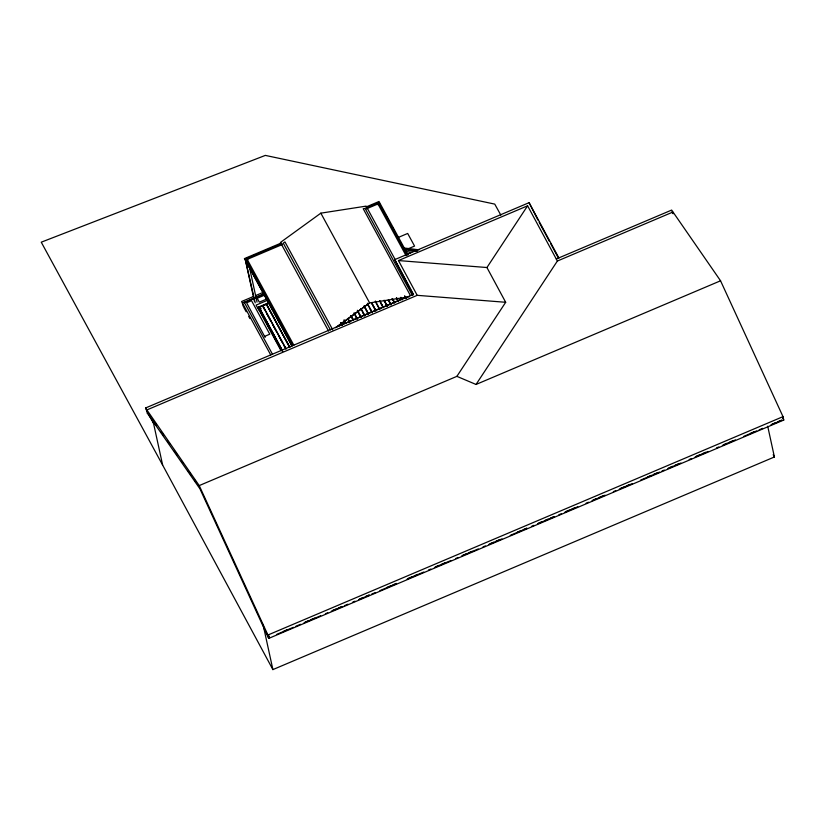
<?xml version="1.0" encoding="UTF-8"?>
<svg xmlns="http://www.w3.org/2000/svg" width="825" height="825" viewBox="0 0 825 825"><rect width="100%" height="100%" fill="white"/><g stroke="black" fill="none" stroke-linecap="round" stroke-linejoin="round"><path stroke-width="1.24" d="M456.875 376.355L505.684 302.29L417.202 295.329L398.465 260.566L486.936 267.527L527.608 205.807L557.37 261.03L476.035 384.46L456.875 376.355L199.227 485.585L145.54 407.993L413.521 294.381L394.773 259.617L529.083 202.672L558.855 257.895M247.799 259.772L245.994 260.545L246.304 262.433M377.798 204.672L379.603 203.909L378.83 202.465M395.402 259.988L366.125 206.126L320.843 213.159L280.428 242.457L328.608 331.103M335.435 327.711L369.631 302.919L409.324 296.763M405.962 297.278L337.291 326.7L369.631 302.919L320.843 213.159M281.17 243.035L244.396 258.617L291.926 346.067M365.764 207.116L379.015 201.496L408.035 254.894M245.86 261.608L245.221 259.112L281.985 243.633M367.125 207.549L378.943 202.527M245.334 259.174L245.778 259.999L282.428 244.458M366.382 208.859L379.387 203.352M253.399 296.515L241.601 301.507L270.703 354.894M255.75 295.515L262.835 292.514M264.784 293.442L242.375 302.95L243.097 306.127M264.412 293.896L244.303 302.713M245.489 302.208L249.047 300.702M251.419 299.702L254.987 298.186M257.359 297.186L264.474 294.164M398.31 237.425L407.684 233.454L414.562 246.077L408.726 248.552M265.299 294.845L257.225 298.268L259.318 302.156L267.403 298.733M267.785 300.156L256.09 305.116L258.184 309.004M258.71 309.396L258.235 307.189L268.888 302.682M269.053 302.992L258.442 307.581L258.916 309.777M268.991 303.188L266.65 304.188L289.812 347.294M258.906 309.777L261.288 308.777M407.014 254.193L411.665 252.223L405.436 251.46M398.465 260.566L527.608 205.807M264.866 336.27L269.775 334.187L251.532 300.692L246.623 302.775L265.134 337.435M417.202 295.329L146.644 410.035L147.355 413.284L199.939 488.823L268.63 638.261L269.28 637.983L199.227 485.585M147.355 413.284L148.036 413.17M556.267 258.988L671.653 210.076L720.555 280.789L783.007 416.646L783.75 420.049L269.311 638.148L263.804 627.918M557.37 261.03L672.757 212.118L673.107 213.737L672.004 211.695M476.035 384.46L720.555 280.789M783.007 416.646L267.929 635.013L268.63 638.261M283.872 631.177L287.43 629.661M305.198 622.132L308.756 620.617M311.128 619.616L314.686 618.111M332.465 610.572L336.012 609.067M338.384 608.056L341.942 606.55M359.721 599.012L363.268 597.506M365.64 596.506L369.198 595M386.977 587.462L390.534 585.956M392.896 584.946L396.454 583.44M408.303 578.418L411.861 576.912M414.233 575.902L417.79 574.396M435.559 566.857L439.117 565.352M441.488 564.352L445.046 562.846M462.815 555.308L466.373 553.802M468.744 552.791L472.302 551.286M490.081 543.747L493.628 542.242M496 541.241L499.558 539.725M517.337 532.197L520.884 530.681M523.256 529.681L526.814 528.175M538.663 523.153L542.221 521.637M544.593 520.637L548.151 519.131M550.512 518.121L554.07 516.615M565.919 511.593L569.477 510.087M571.849 509.077L575.407 507.571M593.175 500.032L596.733 498.527M599.105 497.527L602.663 496.021M620.441 488.483L623.989 486.977M626.361 485.966L629.918 484.461M647.697 476.922L651.245 475.417M653.617 474.416L657.174 472.9M669.023 467.878L672.581 466.373M674.953 465.372L678.501 463.867M696.279 456.328L699.837 454.823M702.209 453.812L705.767 452.306M723.535 444.768L727.093 443.262M729.465 442.262L733.023 440.746M750.791 433.218L754.349 431.702M772.128 424.174L775.686 422.658M778.058 421.657L781.605 420.152M276.798 634.353L293.391 627.309M295.762 626.309L300.496 624.298M304.054 622.792L320.647 615.759M325.38 613.748L327.752 612.748M331.31 611.232L341.973 606.715M344.345 605.715L347.903 604.199M352.646 602.188L355.008 601.188M358.566 599.682L369.229 595.155M371.601 594.155L375.158 592.649M379.902 590.638L396.495 583.605M407.158 579.078L423.751 572.045M428.484 570.034L430.856 569.033M434.414 567.528L451.007 560.495M455.74 558.484L458.112 557.473M461.67 555.967L478.263 548.934M483.007 546.923L485.368 545.923M488.926 544.417L501.961 538.89M510.262 535.373L526.845 528.34M531.589 526.329L533.961 525.319M537.518 523.813L554.111 516.78M558.845 514.769L561.217 513.769M564.774 512.253L577.809 506.736M586.101 503.209L588.472 502.208M592.03 500.703L605.065 495.175M613.357 491.659L615.728 490.648M619.286 489.142L632.321 483.615M640.623 480.098L659.577 472.065M661.949 471.054L664.321 470.054M667.879 468.548L680.914 463.021M689.205 459.504L691.577 458.494M695.135 456.988L708.17 451.461M716.461 447.944L718.833 446.944M722.391 445.438L735.426 439.911M743.717 436.394L756.752 430.867M759.124 429.856L762.682 428.35M770.973 424.834L781.646 420.317M500.868 215.16L494.742 204.105L265.33 155.399L41.25 242.189L162.638 465.073L272.889 669.601L774.407 456.978L767.704 426.205M402.641 247.809L419.079 249.851M404.24 249.697L416.965 251.285M417.563 250.769L406.22 249.325L405.219 250.037M246.881 262.628L245.778 259.999M149.366 414.975L150.727 416.934M154.254 421.988L156.461 425.153M160.875 431.496L163.814 435.724M167.485 441.004L169.692 444.18M174.106 450.512L177.045 454.74M181.459 461.082L182.933 463.196M188.079 470.59L191.029 474.818M194.7 480.098L196.175 482.213M244.179 302.187L272.539 354.338M243.715 307.261L246.18 311.778M248.645 316.295L249.872 318.553M385.688 215.088L389.328 221.791M392.37 227.391L393.587 229.618M397.227 236.332L398.444 238.569M379.16 203.816L407.117 255.255M378.128 204.26L406.086 255.688M412.314 295.237L365.124 208.426L363.217 208.725L410.407 295.536M332.764 329.845L284.955 241.9L283.253 243.138L330.443 329.948M247.356 259.689L293.855 345.232M246.324 260.133L292.823 345.675M246.603 261.669L252.11 271.796M253.337 274.044L257.008 280.799M258.225 283.058L261.896 289.802M263.123 292.06L264.34 294.308M265.567 296.557L271.074 306.694M272.302 308.942L275.973 315.697M277.19 317.945L280.861 324.699M282.088 326.948L291.875 344.963M247.49 263.752L267.682 300.888M268.909 303.146L272.58 309.901M273.807 312.149L291.545 344.788M782.533 417.79L783.75 420.049M773.19 454.709L774.407 456.978M537.941 220.069L529.083 202.672M539.158 222.327L549.491 241.477M550.698 243.736L558.597 258.39M486.936 267.527L505.684 302.29M413.263 294.886L394.773 259.617M404.745 296.051L406.034 298.33M400.991 297.34L402.218 299.609M402.177 299.661L400.826 297.454L401.981 299.702M396.639 297.794L398.537 301.507M396.402 297.897L398.351 301.548M396.474 298.207L398.31 301.599M392.896 299.382L394.721 302.785L392.287 298.547M392.164 298.598L394.494 302.878M388.534 299.836L391.05 304.683M388.307 299.939L390.988 304.673M388.369 300.248L390.813 304.776M387.234 305.962L384.182 300.29L387.193 306.013M383.945 300.393L387.059 306.065M379.83 300.743L383.45 307.601M379.593 300.847L383.316 307.653M380.923 303.363L382.718 306.817M375.468 301.207L379.809 309.447M375.241 301.3L379.624 309.488M371.724 302.785L375.952 310.778M375.829 310.829L371.549 302.899L375.767 310.819M367.373 303.249L372.323 312.613M367.744 304.477L372.137 312.665M370.26 309.313L372.085 312.716M364.238 305.962L368.507 313.902M368.466 313.954L364.062 306.075L368.28 313.995M361.103 308.684L364.836 315.789L360.865 308.787M362.763 312.489L364.598 315.892M357.359 310.272L361.02 317.068M357.916 311.458L360.979 317.13M357.73 311.51L360.845 317.182M354.224 312.995L357.338 318.966L354.049 313.108M355.276 315.666L357.112 319.069M351.089 315.717L353.533 320.244M351.037 315.769L353.482 320.306M350.852 315.81L353.358 320.358M347.954 318.44L349.738 321.894M347.717 318.532L349.79 322.132M347.83 318.79L349.614 322.245M344.211 320.028L345.995 323.483M343.973 320.121L345.861 323.534M341.076 322.75L342.293 325.009M340.9 322.853L342.251 325.071M340.838 322.843L342.066 325.112M286.069 348.882L262.907 305.776L266.413 304.281L289.688 347.356L266.527 304.538M285.945 348.934L262.67 305.869L259.163 307.364L282.367 350.419M262.742 306.178L264.567 309.581M267.011 314.108L270.683 320.904M272.508 324.308L276.179 331.103M278.623 335.641L282.284 342.437M284.12 345.84L285.337 348.098M258.875 307.354L282.697 351.543L258.926 307.364L259.411 309.571L266.083 322.09M258.246 307.199L281.655 350.635M267.352 324.308L281.356 350.419M258.741 309.468L280.974 350.584M151.862 418.801L153.027 420.967M148.583 414.191L153.543 423.4M147.005 411.665L145.54 407.993M249.098 265.733L257.029 302.115M255.224 302.888L245.695 261.308L254.451 301.455M268.568 634.745L269.311 638.148M263.031 624.401L272.889 669.601M152.78 419.873L162.638 465.073M405.838 298.372L404.621 296.103L405.797 298.423"/></g></svg>
